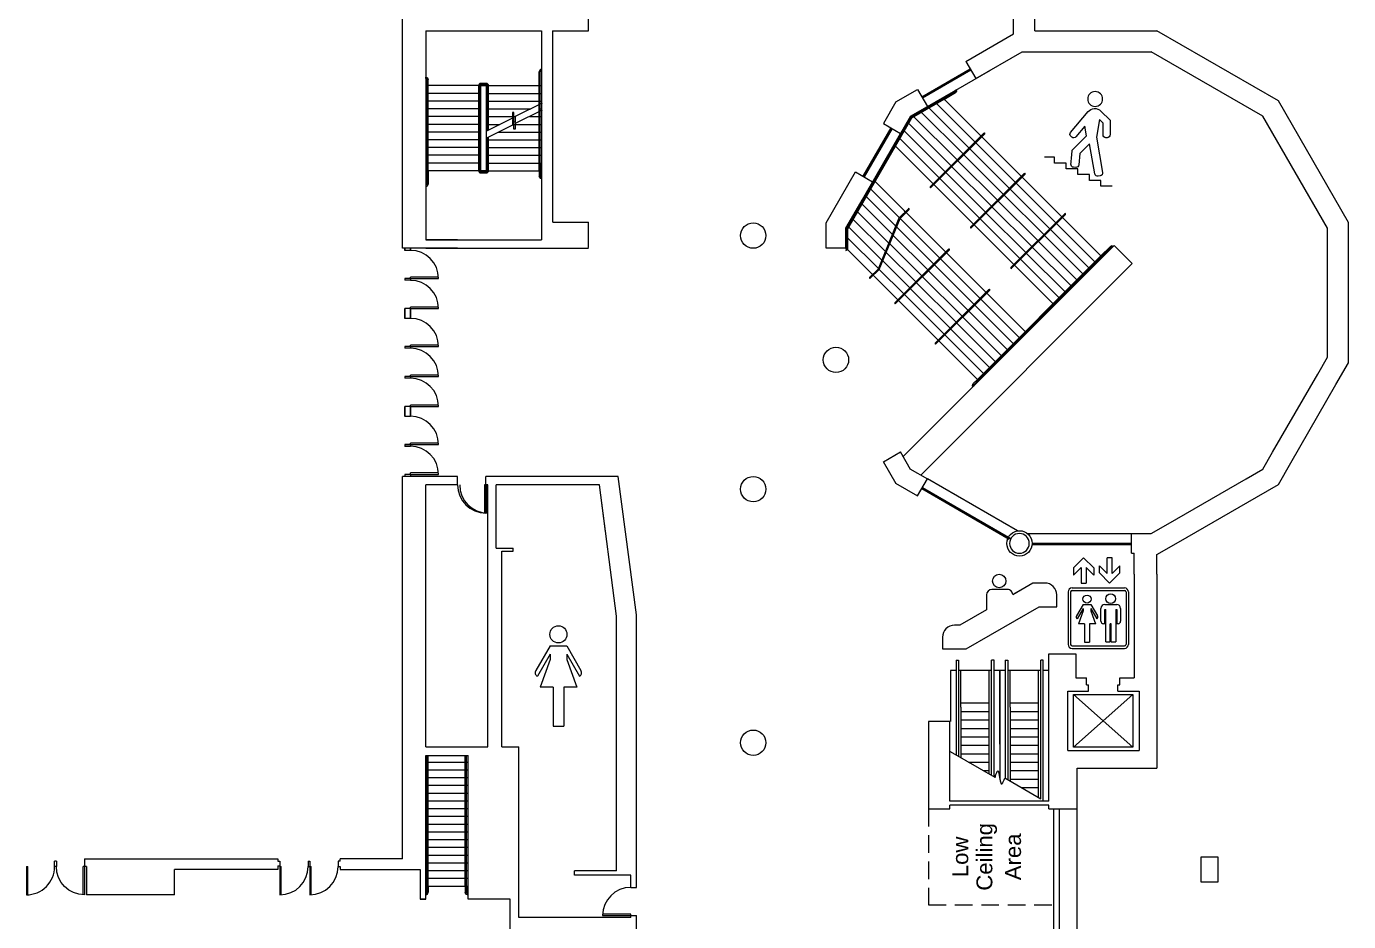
# Model space of a CAD drawing. Header units: inches. Extents: x -10671 to 1761, y -674 to 7170.
# Drawn here: x -571 to 1307, y 2644 to 3915 of the extents above; entities that cross this region are included whole.
import ezdxf

# ---------------------------------------------------------------- set-up
doc = ezdxf.new("R2010")
doc.units = ezdxf.units.IN
doc.header["$LTSCALE"] = 19.2
doc.header["$MEASUREMENT"] = 0
doc.linetypes.add('DASHED', pattern=[1.953125, 1.302083, -0.651042])
doc.layers.add('DWG-0', color=7, linetype='Continuous', lineweight=18)
doc.layers.add('Venue-Walls and Doors', color=7, linetype='Continuous', lineweight=5)
for name, color, linetype, lineweight, true_color in [('DWG-bldg-overhang', 7, 'DASHED', 18, 0xc0c0c0), ('Venue-Columns', 7, 'Continuous', 18, 0xc0c0c0), ('Venue-Text-Facility', 4, 'Continuous', 5, 0x00ffff)]:
    doc.layers.add(name, color=color, linetype=linetype, lineweight=lineweight, true_color=true_color)
doc.styles.add('Arial', font='Arial')

# ---------------------------------------------------------------- blocks, each defined once
blk = doc.blocks.new('A-xp01$0$AD05A')
at = {"layer": 'DWG-0'}
for p, q in [((0, 0), (0.049, 0)), ((0, 0), (0, -1)), ((0.049, -0.999), (0.049, 0))]:
    blk.add_line(p, q, dxfattribs=at)
blk.add_arc((0, 0), 1, 270, 0, dxfattribs=at)
blk = doc.blocks.new('A-xp01$0$AA22B')
at = {"layer": 'DWG-0'}
for p, q in [((0, 0), (0, -4.666)), ((1, 0), (1, -4.666)), ((-1, -5.666), (-1, -6.666))]:
    blk.add_line(p, q, dxfattribs=at)
for radius in [2, 1]:
    blk.add_arc((-1, -4.666), radius, 270, 0, dxfattribs=at)
blk = doc.blocks.new('A-xp01$0$AD03A')
at = {"layer": 'DWG-0'}
for p, q in [((0, 1), (0, 0)), ((0.049, 0), (0.049, 0.999)), ((0, 0), (0.049, 0))]:
    blk.add_line(p, q, dxfattribs=at)
blk.add_arc((0, 0), 1, 0, 90, dxfattribs=at)
blk = doc.blocks.new('A-xp01$0$BREAK')
at = {"layer": 'DWG-0'}
blk.add_open_spline([(0, 0), (2.1, 8.6), (3.8, 10.1), (5.1, 6.6), (6.4, 0.7), (7.8, -5.3), (9.4, -9), (11.3, -7.9), (13.8, 0.1)], degree=2, dxfattribs=at)
blk = doc.blocks.new('A-xp01$0$COL-36R')
at = {"layer": 'DWG-0'}
blk.add_circle((0, 0), 18, dxfattribs=at)
blk = doc.blocks.new('A-xp01$0$AA22C')
at = {"layer": 'DWG-0'}
for p, q in [((0, 0), (0, -12.666)), ((1, 0), (1, -12.666)), ((-1, -13.666), (-1, -14.666))]:
    blk.add_line(p, q, dxfattribs=at)
for radius in [2, 1]:
    blk.add_arc((-1, -12.666), radius, 270, 0, dxfattribs=at)
blk = doc.blocks.new('WOMEN')
at = {"layer": 'Venue-Text-Facility'}
for p, q in [((-8, 76), (-21.5, 52.7)), ((-8, 76), (7.8, 76)), ((7.8, 76), (21.2, 52.7)), ((-8, 68), (-20, 47.2)), ((-8, 63.1), (-17.5, 37)), ((-8, 68), (-8, 63.1)), ((7.8, 68), (7.8, 63.1)), ((7.8, 68), (19.8, 47.2)), ((7.8, 63.1), (17.3, 37)), ((-5, 37), (-17.5, 37)), ((-5, 37), (-5, 0)), ((5, 37), (5, 0)), ((17.5, 37), (5, 37)), ((-5, 0), (5, 0))]:
    blk.add_line(p, q, dxfattribs=at)
blk.add_circle((-0.1, 86.9), 8.11, dxfattribs=at)
for centre, start, end in [((-18.4, 50.6), 145.7954, 244.2046), ((18.1, 50.6), 295.7954, 34.2046)]:
    blk.add_arc(centre, 3.74, start, end, dxfattribs=at)
blk = doc.blocks.new('WOMENSROOM')
at = {"layer": 'Venue-Text-Facility'}
blk.add_blockref('WOMEN', (-8.5, -7), dxfattribs=at)
blk = doc.blocks.new('MEN')
at = {"layer": 'Venue-Text-Facility'}
for p, q in [((-10, 42), (-10, 68)), ((-2, 76), (22, 76)), ((-2, 37), (-2, 66)), ((-2, 66), (0, 66)), ((0, 0), (0, 66)), ((20, 66), (20, 0)), ((20, 66), (22, 66)), ((22, 66), (22, 37)), ((30, 68), (30, 42)), ((-2, 37), (-5, 37)), ((11, 37), (9, 37)), ((9, 0), (9, 37)), ((11, 0), (11, 37)), ((25, 37), (22, 37)), ((0, 0), (9, 0)), ((11, 0), (20, 0))]:
    blk.add_line(p, q, dxfattribs=at)
blk.add_circle((10, 87.4), 9.93, dxfattribs=at)
for centre, radius, start, end in [((-2, 68), 8, 90, 180), ((22, 68), 8, 0, 90), ((-5, 42), 5, 180, 270), ((25, 42), 5, 270, 0)]:
    blk.add_arc(centre, radius, start, end, dxfattribs=at)
blk = doc.blocks.new('ELEV')
at = {"layer": 'Venue-Text-Facility'}
for p, q in [((17.9, 102), (6.9, 91)), ((17.9, 102), (28.9, 91)), ((43.6, 85), (43.6, 102)), ((49.1, 102), (43.6, 102)), ((49.1, 85), (49.1, 102)), ((15.1, 91.5), (6.9, 83.2)), ((6.9, 91), (6.9, 83.2)), ((15.1, 91.5), (15.1, 74.5)), ((20.6, 91.5), (20.6, 74.5)), ((20.6, 91.5), (28.9, 83.2)), ((28.9, 91), (28.9, 83.2)), ((43.6, 85), (35.3, 93.3)), ((35.3, 85.5), (35.3, 93.3)), ((49.1, 85), (57.3, 93.3)), ((57.3, 85.5), (57.3, 93.3)), ((15.1, 74.5), (20.6, 74.5)), ((46.3, 74.5), (35.3, 85.5)), ((46.3, 74.5), (57.3, 85.5)), ((0.9, 64.7), (0.9, 7.5)), ((3.7, 64.7), (3.7, 7.5)), ((5.3, 69.1), (62.5, 69.1)), ((5.3, 66.4), (62.5, 66.4)), ((64.2, 64.7), (64.2, 7.5)), ((66.9, 64.7), (66.9, 7.5)), ((5.3, 5.9), (62.5, 5.9)), ((5.3, 3.1), (62.5, 3.1))]:
    blk.add_line(p, q, dxfattribs=at)
for centre, radius, start, end in [((5.3, 64.7), 4.4, 90, 180), ((5.3, 64.7), 1.65, 90, 180), ((62.5, 64.7), 4.4, 0, 90), ((62.5, 64.7), 1.65, 0, 90), ((5.3, 7.5), 4.4, 180, 270), ((5.3, 7.5), 1.65, 180, 270), ((62.5, 7.5), 4.4, 270, 0), ((62.5, 7.5), 1.65, 270, 0)]:
    blk.add_arc(centre, radius, start, end, dxfattribs=at)
at = {"layer": 'Venue-Text-Facility', "xscale": 0.5399999999999636, "yscale": 0.5399999999999636, "zscale": 0.5399999999999636}
for name, p in [('WOMENSROOM', (26.2, 13.8)), ('MEN', (42.1, 10.1))]:
    blk.add_blockref(name, p, dxfattribs=at)
blk = doc.blocks.new('ESCALATOR')
at = {"layer": 'Venue-Text-Facility', "flags": 128}
blk.add_lwpolyline([(96.5, 37.8), (96.5, 47.8, 0.414214), (86.5, 57.8), (76.5, 57.8), (59.5, 48.1, 0.414214), (55.2, 52.4), (41.9, 52.4, 0.414166), (37.5, 48), (37.5, 35.3), (15.2, 22.4), (10.5, 22.4, 0.414214), (0.5, 12.4), (0.5, 2.4), (20.5, 2.4), (81.9, 37.8), (96.5, 37.8)], format="xyb", close=True, dxfattribs=at)
blk.add_lwpolyline([(96.5, 37.8), (96.5, 47.8, 0.414214), (86.5, 57.8), (76.5, 57.8), (59.5, 48)], format="xyb", dxfattribs=at)
at = {"layer": 'Venue-Text-Facility'}
blk.add_circle((48.2, 59.5), 5.66, dxfattribs=at)
blk = doc.blocks.new('STAIRS')
at = {"layer": 'Venue-Text-Facility'}
for p, q in [((86.3, 34.2), (86.3, 42.4)), ((86.3, 42.4), (100.6, 42.4)), ((53.3, 25.9), (69.8, 25.9)), ((53.3, 17.7), (53.3, 25.9)), ((69.8, 34.2), (86.3, 34.2)), ((69.8, 25.9), (69.8, 34.2)), ((4.6, 1.3), (20.3, 1.3)), ((20.3, 9.4), (36.8, 9.4)), ((20.3, 1.3), (20.3, 9.4)), ((36.8, 17.7), (53.3, 17.7)), ((36.8, 9.4), (36.8, 17.7))]:
    blk.add_line(p, q, dxfattribs=at)
at = {"layer": 'Venue-Text-Facility', "flags": 128}
blk.add_lwpolyline([(63.4, 77.7), (38.7, 107.2, 0.210277), (29.8, 111.6, 0.210277), (20.5, 108), (7.4, 94.9), (7.4, 74.2, 0.414214), (11.6, 70), (13.2, 70, 0.414214), (17.3, 74.2), (17.3, 90.8), (22.5, 95.9), (26.9, 70.9), (18, 20.7, 0.414214), (21.4, 15.9), (24.2, 15.4, 0.414214), (29, 18.8), (36.5, 61.4), (50.5, 47.5), (51.9, 31.6, 0.388879), (56, 27.8), (59.2, 28.1, 0.417048), (63, 32.5, -0.002417), (61.2, 52.5), (40.8, 72.8), (43.2, 86.4), (55.9, 71.4, 0.414214), (61.7, 70.9), (62.9, 71.9, 0.414214), (63.4, 77.7)], format="xyb", dxfattribs=at)
at = {"layer": 'Venue-Text-Facility'}
blk.add_circle((28.6, 125.1), 10.6, dxfattribs=at)

msp = doc.modelspace()

# ---------------------------------------------------------------- linework, layer by layer
at = {"layer": 'DWG-bldg-overhang'}
for p, q in [((710.7, 2804.5), (710.7, 2668.3)), ((710.7, 2668.3), (888.7, 2668.3))]:
    msp.add_line(p, q, dxfattribs=at)
at = {"layer": 'Venue-Walls and Doors'}
for p, q in [((227.7, 3909.3), (227.7, 4003)), ((-36.3, 3600.3), (-36.3, 3996.3)), ((831.5, 3904.7), (831.5, 3957.3)), ((861.5, 3909.3), (861.5, 3957.3)), ((-3.3, 3909.3), (-3.3, 3636.3)), ((-3.3, 3909.3), (41.8, 3909.3)), ((-3.2, 3909.3), (-3.2, 3612.3)), ((-3.2, 3909.3), (160.8, 3909.3)), ((160.8, 3909.3), (160.8, 3612.3)), ((176.8, 3909.3), (227.7, 3909.3)), ((176.8, 3909.3), (176.8, 3637.3)), ((861.5, 3909.3), (1034.9, 3909.3)), ((1207.5, 3809.6), (1034.9, 3909.3)), ((763.8, 3865.6), (831.5, 3904.7)), ((777.8, 3841.3), (843.5, 3879.3)), ((843.5, 3879.3), (1026.8, 3879.3)), ((1185.5, 3787.7), (1026.8, 3879.3)), ((701, 3815.5), (769.8, 3855.2)), ((702, 3813.8), (770.8, 3853.5)), ((709, 3801.6), (798.5, 3853.3)), ((763.8, 3865.6), (777.8, 3841.3)), ((-1.7, 3831.3), (-3.2, 3831.3)), ((-1.7, 3831.3), (-3.2, 3831.3)), ((-1.7, 3710.3), (-1.7, 3831.3)), ((-1.7, 3710.3), (-1.7, 3831.3)), ((-0.2, 3710.3), (-0.2, 3831.3)), ((-0.2, 3710.3), (-0.2, 3831.3)), ((41.8, 3831.3), (-0.2, 3831.3)), ((71.8, 3831.3), (-0.2, 3831.3)), ((71.8, 3710.3), (71.8, 3831.3)), ((73.2, 3831.3), (84.3, 3831.3)), ((73.2, 3710.3), (73.2, 3831.3)), ((84.3, 3831.3), (73.2, 3831.3)), ((74.7, 3834.3), (82.8, 3834.3)), ((74.7, 3832.8), (82.8, 3832.8)), ((82.8, 3834.3), (74.7, 3834.3)), ((82.8, 3832.8), (74.7, 3832.8)), ((74.7, 3710.3), (74.7, 3831.3)), ((82.8, 3710.3), (82.8, 3831.3)), ((84.3, 3767.5), (84.3, 3831.3)), ((85.8, 3768.3), (85.8, 3831.3)), ((85.8, 3831.3), (157.8, 3831.3)), ((157.8, 3710.3), (157.8, 3842.3)), ((159.3, 3710.3), (159.3, 3842.3)), ((159.3, 3831.3), (160.8, 3831.3)), ((-1.7, 3820.3), (-3.2, 3820.3)), ((-1.7, 3820.3), (-3.2, 3820.3)), ((41.8, 3820.3), (-0.2, 3820.3)), ((71.8, 3820.3), (-0.2, 3820.3)), ((74.7, 3820.3), (73.2, 3820.3)), ((82.8, 3820.3), (84.3, 3820.3)), ((85.8, 3820.3), (157.8, 3820.3)), ((159.3, 3820.3), (160.8, 3820.3)), ((664.4, 3808.2), (695, 3825.9)), ((685.9, 3786.6), (731.8, 3813.1)), ((687, 3785.5), (732.9, 3812)), ((695, 3825.9), (709, 3801.6)), ((731.8, 3813.1), (730.6, 3814.2)), ((785.7, 3759.2), (732.9, 3812)), ((-1.7, 3809.3), (-3.2, 3809.3)), ((-1.7, 3809.3), (-3.2, 3809.3)), ((-1.7, 3798.3), (-3.2, 3798.3)), ((-1.7, 3798.3), (-3.2, 3798.3)), ((41.8, 3809.3), (-0.2, 3809.3)), ((71.8, 3809.3), (-0.2, 3809.3)), ((41.8, 3798.3), (-0.2, 3798.3)), ((71.8, 3798.3), (-0.2, 3798.3)), ((74.7, 3809.3), (73.2, 3809.3)), ((74.7, 3798.3), (73.2, 3798.3)), ((82.8, 3809.3), (84.3, 3809.3)), ((82.8, 3798.3), (84.3, 3798.3)), ((85.8, 3809.3), (157.8, 3809.3)), ((85.8, 3798.3), (145.8, 3798.3)), ((159.3, 3809.3), (160.8, 3809.3)), ((159.3, 3798.3), (160.8, 3798.3)), ((664.4, 3808.2), (646.6, 3777.5)), ((684.9, 3787.7), (709, 3801.6)), ((699.5, 3794.4), (698.4, 3795.6)), ((759.8, 3734.2), (700.6, 3793.3)), ((710.3, 3800.6), (709.1, 3801.8)), ((768.2, 3742.7), (711.4, 3799.5)), ((721.1, 3806.8), (719.9, 3808)), ((776.7, 3751.2), (722.2, 3805.8)), ((1307.2, 3637), (1207.5, 3809.6)), ((-1.7, 3787.3), (-3.2, 3787.3)), ((-1.7, 3787.3), (-3.2, 3787.3)), ((-1.7, 3776.3), (-3.2, 3776.3)), ((-1.7, 3776.3), (-3.2, 3776.3)), ((41.8, 3787.3), (-0.2, 3787.3)), ((71.8, 3787.3), (-0.2, 3787.3)), ((41.8, 3776.3), (-0.2, 3776.3)), ((71.8, 3776.3), (-0.2, 3776.3)), ((74.7, 3787.3), (73.2, 3787.3)), ((74.7, 3776.3), (73.2, 3776.3)), ((82.8, 3787.3), (84.3, 3787.3)), ((82.8, 3776.3), (84.3, 3776.3)), ((85.8, 3787.3), (119.8, 3787.3)), ((85.8, 3776.3), (101.8, 3776.3)), ((119.8, 3776.3), (121.8, 3776.3)), ((121.8, 3787.3), (123.8, 3787.3)), ((121.8, 3776.3), (123.8, 3776.3)), ((123.8, 3776.3), (157.8, 3776.3)), ((143.8, 3787.3), (157.8, 3787.3)), ((159.3, 3787.3), (160.8, 3787.3)), ((159.3, 3776.3), (160.8, 3776.3)), ((594.7, 3628.5), (685.9, 3786.6)), ((596.2, 3628.1), (687, 3785.5)), ((646.6, 3777.5), (670.9, 3763.5)), ((684.9, 3787.7), (670.9, 3763.5)), ((681.4, 3778.7), (680.3, 3779.8)), ((742.8, 3717.3), (682.5, 3777.6)), ((688.8, 3788.2), (687.7, 3789.3)), ((751.3, 3725.7), (689.9, 3787.1)), ((1277.2, 3628.9), (1185.5, 3787.7)), ((-1.7, 3765.3), (-3.2, 3765.3)), ((-1.7, 3765.3), (-3.2, 3765.3)), ((41.8, 3765.3), (-0.2, 3765.3)), ((71.8, 3765.3), (-0.2, 3765.3)), ((74.7, 3765.3), (73.2, 3765.3)), ((84.3, 3710.3), (84.3, 3757.5)), ((85.8, 3710.3), (85.8, 3758.3)), ((99.8, 3765.3), (157.8, 3765.3)), ((159.3, 3765.3), (160.8, 3765.3)), ((616.2, 3668.7), (670.8, 3763.4)), ((657, 3771.5), (617.3, 3702.7)), ((658.8, 3770.5), (619.1, 3701.7)), ((668.9, 3757.1), (667.8, 3758.2)), ((725.8, 3700.3), (670, 3756)), ((734.3, 3708.8), (674.1, 3769)), ((713.1, 3687.6), (789.4, 3763.9)), ((714.1, 3686.5), (790.5, 3762.9)), ((785.2, 3759.7), (784.1, 3760.7)), ((842.5, 3702.4), (786.3, 3758.6)), ((-1.7, 3754.3), (-3.2, 3754.3)), ((-1.7, 3754.3), (-3.2, 3754.3)), ((-1.7, 3743.3), (-3.2, 3743.3)), ((-1.7, 3743.3), (-3.2, 3743.3)), ((41.8, 3754.3), (-0.2, 3754.3)), ((71.8, 3754.3), (-0.2, 3754.3)), ((41.8, 3743.3), (-0.2, 3743.3)), ((71.8, 3743.3), (-0.2, 3743.3)), ((74.7, 3754.3), (73.2, 3754.3)), ((74.7, 3743.3), (73.2, 3743.3)), ((82.8, 3754.3), (84.3, 3754.3)), ((82.8, 3743.3), (84.3, 3743.3)), ((85.8, 3754.3), (157.8, 3754.3)), ((85.8, 3743.3), (157.8, 3743.3)), ((159.3, 3754.3), (160.8, 3754.3)), ((159.3, 3743.3), (160.8, 3743.3)), ((717.3, 3691.8), (661.6, 3747.5)), ((825.5, 3685.4), (769.3, 3741.6)), ((834, 3693.9), (777.8, 3750.1)), ((-1.7, 3732.3), (-3.2, 3732.3)), ((-1.7, 3732.3), (-3.2, 3732.3)), ((-1.7, 3721.3), (-3.2, 3721.3)), ((-1.7, 3721.3), (-3.2, 3721.3)), ((41.8, 3732.3), (-0.2, 3732.3)), ((71.8, 3732.3), (-0.2, 3732.3)), ((41.8, 3721.3), (-0.2, 3721.3)), ((71.8, 3721.3), (-0.2, 3721.3)), ((74.7, 3732.3), (73.2, 3732.3)), ((74.7, 3721.3), (73.2, 3721.3)), ((82.8, 3732.3), (84.3, 3732.3)), ((82.8, 3721.3), (84.3, 3721.3)), ((85.8, 3732.3), (157.8, 3732.3)), ((85.8, 3721.3), (157.8, 3721.3)), ((159.3, 3732.3), (160.8, 3732.3)), ((159.3, 3721.3), (160.8, 3721.3)), ((808.5, 3668.5), (752.3, 3724.7)), ((817, 3676.9), (760.8, 3733.2)), ((-1.7, 3710.3), (-3.2, 3710.3)), ((-1.7, 3710.3), (-3.2, 3710.3)), ((41.8, 3710.3), (-0.2, 3710.3)), ((71.8, 3710.3), (-0.2, 3710.3)), ((73.2, 3710.3), (84.3, 3710.3)), ((84.3, 3710.3), (73.2, 3710.3)), ((74.7, 3710.3), (73.2, 3710.3)), ((74.7, 3708.8), (82.8, 3708.8)), ((74.7, 3707.3), (82.8, 3707.3)), ((82.8, 3708.8), (74.7, 3708.8)), ((82.8, 3707.3), (74.7, 3707.3)), ((82.8, 3710.3), (84.3, 3710.3)), ((85.8, 3710.3), (157.8, 3710.3)), ((159.3, 3710.3), (160.8, 3710.3)), ((565.2, 3636.4), (606.9, 3708.7)), ((606.9, 3708.7), (631.2, 3694.7)), ((783.1, 3643), (726.9, 3699.2)), ((791.6, 3651.5), (735.4, 3707.7)), ((800.1, 3660), (743.8, 3716.2)), ((770.4, 3630.3), (846.7, 3706.6)), ((771.4, 3629.2), (847.8, 3705.6)), ((899.8, 3645.1), (843, 3701.9)), ((631.2, 3694.7), (593.2, 3629)), ((627.5, 3685.4), (626.4, 3686.5)), ((669.2, 3643.7), (628.6, 3684.3)), ((633.7, 3696.2), (632.6, 3697.3)), ((678.3, 3651.7), (634.8, 3695.1)), ((774.6, 3634.5), (718.4, 3690.7)), ((882.8, 3628.1), (826.6, 3684.4)), ((891.3, 3636.6), (835.1, 3692.9)), ((593.2, 3628.9), (616.2, 3668.7)), ((615.1, 3663.9), (614, 3665)), ((659.3, 3619.7), (616.2, 3662.8)), ((621.3, 3674.7), (620.2, 3675.8)), ((664.2, 3631.8), (622.4, 3673.6)), ((865.8, 3611.2), (809.6, 3667.4)), ((874.3, 3619.7), (818.1, 3675.9)), ((602.7, 3642.4), (601.6, 3643.5)), ((608.9, 3653.1), (607.8, 3654.2)), ((654.3, 3607.7), (610, 3652)), ((639.4, 3571.3), (669, 3643.5)), ((669, 3643.5), (682, 3656.4)), ((670.3, 3642.7), (683, 3655.4)), ((677.7, 3652.2), (676.7, 3653.3)), ((735, 3594.9), (678.8, 3651.1)), ((848.9, 3594.2), (792.6, 3650.4)), ((857.3, 3602.7), (801.1, 3658.9)), ((827.6, 3573), (904, 3649.4)), ((828.7, 3571.9), (905.1, 3648.3)), ((899.8, 3645.1), (898.7, 3646.2)), ((955.5, 3589.4), (900.8, 3644.1)), ((177.1, 3637.3), (227.7, 3637.3)), ((227.7, 3601.3), (227.7, 3637.3)), ((565.2, 3600.3), (565.2, 3636.4)), ((593.2, 3600.4), (593.2, 3628.9)), ((594.7, 3600.4), (594.7, 3628.5)), ((596.5, 3631.6), (595.4, 3632.7)), ((596.2, 3600.4), (596.2, 3628.1)), ((644.5, 3583.6), (597.6, 3630.5)), ((649.4, 3595.7), (603.8, 3641.3)), ((640.7, 3570.4), (670.3, 3642.7)), ((718, 3577.9), (665.1, 3630.9)), ((726.5, 3586.4), (670.3, 3642.7)), ((831.9, 3577.2), (775.7, 3633.5)), ((840.4, 3585.7), (784.2, 3641.9)), ((938.5, 3572.5), (883.9, 3627.1)), ((947, 3580.9), (892.3, 3635.6)), ((1277.2, 3445.7), (1277.2, 3628.9)), ((1307.2, 3601.3), (1307.2, 3637)), ((41.8, 3612.3), (-3.3, 3612.3)), ((-3.2, 3612.3), (160.8, 3612.3)), ((594.7, 3616.4), (593.2, 3617.9)), ((639.6, 3571.5), (596.2, 3614.9)), ((701.1, 3561), (655.5, 3606.5)), ((709.6, 3569.5), (660.4, 3618.6)), ((921.5, 3555.5), (866.9, 3610.1)), ((930, 3564), (875.4, 3618.6)), ((41.8, 3600.3), (-36.3, 3600.3)), ((-33.2, 3597.3), (-33.2, 3600.3)), ((-33.2, 3600.3), (-33.2, 3597.5)), ((-25.2, 3597.3), (-33.2, 3597.3)), ((-25.2, 3597.3), (-25.2, 3600.3)), ((-25.2, 3600.3), (-25.2, 3597.5)), ((-3.2, 3600.3), (227.7, 3600.3)), ((565.2, 3601), (593.2, 3601)), ((594.5, 3599.7), (593.2, 3601)), ((631.1, 3563), (595.6, 3598.6)), ((692.6, 3552.5), (650.6, 3594.5)), ((662.9, 3522.8), (739.2, 3599.2)), ((663.9, 3521.7), (740.3, 3598.1)), ((674.7, 3304.5), (974.5, 3604.3)), ((792.3, 3537.6), (735.5, 3594.4)), ((955.5, 3589.4), (780.1, 3414.1)), ((781.2, 3413), (956.5, 3588.4)), ((904.5, 3538.5), (849.9, 3593.1)), ((913, 3547), (858.4, 3601.6)), ((957.6, 3587.3), (956.5, 3588.4)), ((957.6, 3587.3), (956.5, 3588.4)), ((974.5, 3604.3), (1000, 3578.8)), ((1307.2, 3473.3), (1307.2, 3601.3)), ((626.9, 3558.8), (639.4, 3571.3)), ((628, 3557.7), (640.7, 3570.4)), ((675.6, 3535.5), (640.7, 3570.4)), ((684.1, 3544), (645.6, 3582.5)), ((699.6, 3278.4), (1000, 3578.8)), ((766.8, 3512.2), (710.6, 3568.4)), ((775.3, 3520.7), (719.1, 3576.9)), ((783.8, 3529.2), (727.6, 3585.4)), ((887.6, 3521.6), (832.9, 3576.2)), ((896.1, 3530), (841.4, 3584.7)), ((940.6, 3570.3), (939.5, 3571.4)), ((949.1, 3578.8), (948, 3579.9)), ((-33.2, 3557.5), (-33.2, 3555)), ((-25.2, 3557.5), (-33.2, 3557.5)), ((-25.2, 3555), (-33.2, 3555)), ((-25.2, 3557.5), (-25.2, 3555)), ((-25.2, 3557.3), (-25.2, 3554.8)), ((667.1, 3527), (632.2, 3562)), ((749.9, 3495.2), (693.6, 3551.4)), ((758.3, 3503.7), (702.1, 3559.9)), ((923.6, 3553.4), (922.6, 3554.4)), ((932.1, 3561.9), (931.1, 3562.9)), ((732.9, 3478.2), (676.7, 3534.5)), ((741.4, 3486.7), (685.2, 3542.9)), ((720.2, 3465.5), (796.5, 3541.9)), ((721.2, 3464.5), (797.6, 3540.8)), ((792.3, 3537.6), (791.2, 3538.7)), ((848, 3482), (793.3, 3536.6)), ((906.7, 3536.4), (905.6, 3537.5)), ((915.1, 3544.9), (914.1, 3545.9)), ((-33.2, 3515), (-33.2, 3500.8)), ((-25.2, 3515), (-33.2, 3515)), ((-33.2, 3500.8), (-33.2, 3514.8)), ((-25.2, 3515), (-25.2, 3500.8)), ((-25.2, 3500.8), (-25.2, 3514.8)), ((724.4, 3469.8), (668.2, 3526)), ((831, 3465), (776.4, 3519.6)), ((839.5, 3473.5), (784.9, 3528.1)), ((889.7, 3519.4), (888.6, 3520.5)), ((898.2, 3527.9), (897.1, 3529)), ((-25.2, 3500.8), (-33.2, 3500.8)), ((-25.2, 3500.8), (-33.2, 3500.8)), ((805.5, 3439.5), (750.9, 3494.1)), ((814, 3448), (759.4, 3502.6)), ((822.5, 3456.5), (767.9, 3511.1)), ((788.6, 3422.6), (734, 3477.2)), ((797.1, 3431), (742.4, 3485.7)), ((850.1, 3479.8), (849, 3480.9)), ((850.1, 3479.8), (849, 3480.9)), ((-25.2, 3460.8), (-33.2, 3460.8)), ((-33.2, 3460.8), (-33.2, 3458.3)), ((-33.2, 3460.8), (-33.2, 3458.3)), ((-25.2, 3460.8), (-33.2, 3460.8)), ((-25.2, 3458.3), (-33.2, 3458.3)), ((-25.2, 3458.3), (-33.2, 3458.3)), ((-25.2, 3460.8), (-25.2, 3458.3)), ((-25.2, 3460.8), (-25.2, 3458.3)), ((780.1, 3414.1), (725.5, 3468.7)), ((824.6, 3454.4), (823.6, 3455.4)), ((833.1, 3462.9), (832.1, 3463.9)), ((841.6, 3471.3), (840.5, 3472.4)), ((1307.2, 3437.6), (1307.2, 3473.3)), ((807.7, 3437.4), (806.6, 3438.5)), ((816.2, 3445.9), (815.1, 3447)), ((1263.4, 3421.7), (1277.2, 3445.7)), ((1289.3, 3406.7), (1307.2, 3437.6)), ((-25.2, 3418.3), (-33.2, 3418.3)), ((-33.2, 3418.3), (-33.2, 3415.8)), ((-33.2, 3418.3), (-33.2, 3415.8)), ((-25.2, 3418.3), (-33.2, 3418.3)), ((-25.2, 3418.3), (-25.2, 3415.8)), ((-25.2, 3418.3), (-25.2, 3415.8)), ((790.7, 3420.4), (789.6, 3421.5)), ((799.2, 3428.9), (798.1, 3430)), ((1199.4, 3310.9), (1263.4, 3421.7)), ((-25.2, 3415.8), (-33.2, 3415.8)), ((-25.2, 3415.8), (-33.2, 3415.8)), ((782.2, 3411.9), (781.2, 3413)), ((1225.3, 3295.9), (1289.3, 3406.7)), ((-33.2, 3361.8), (-33.2, 3375.8)), ((-33.2, 3375.8), (-33.2, 3361.5)), ((-25.2, 3375.8), (-33.2, 3375.8)), ((-25.2, 3375.8), (-33.2, 3375.8)), ((-25.2, 3361.5), (-33.2, 3361.5)), ((-25.2, 3361.8), (-25.2, 3375.8)), ((-25.2, 3375.8), (-25.2, 3361.5)), ((-25.2, 3321.8), (-33.2, 3321.8)), ((-33.2, 3321.8), (-33.2, 3319.3)), ((-33.2, 3321.5), (-33.2, 3319)), ((-25.2, 3321.5), (-33.2, 3321.5)), ((-25.2, 3319.3), (-33.2, 3319.3)), ((-25.2, 3319), (-33.2, 3319)), ((-25.2, 3321.8), (-25.2, 3319.3)), ((-25.2, 3321.5), (-25.2, 3319)), ((646.6, 3297.1), (670.8, 3311.1)), ((646.6, 3297.1), (670.8, 3311.1)), ((670.6, 3311.6), (684.8, 3286.9)), ((670.6, 3311.6), (684.8, 3286.9)), ((1185.5, 3286.9), (1199.4, 3310.9)), ((1185.5, 3286.9), (1199.4, 3310.9)), ((646.3, 3297.7), (664.3, 3266.4)), ((646.3, 3297.7), (664.3, 3266.4)), ((709.5, 3272.7), (684.8, 3286.9)), ((709.5, 3272.7), (684.8, 3286.9)), ((1161.6, 3273.1), (1185.5, 3286.9)), ((1161.6, 3273.1), (1185.5, 3286.9)), ((1207.5, 3265), (1225.3, 3295.9)), ((1207.5, 3265), (1225.3, 3295.9)), ((-36.2, 2733.3), (-36.2, 3276.3)), ((41.8, 3276.3), (-36.2, 3276.3)), ((-33.2, 3279.3), (-33.2, 3276.3)), ((-25.2, 3279.3), (-33.2, 3279.3)), ((-33.2, 3279), (-33.2, 3276.3)), ((-25.2, 3279), (-33.2, 3279)), ((-25.2, 3279.3), (-25.2, 3276.3)), ((-25.2, 3279), (-25.2, 3276.3)), ((41.8, 3276.3), (-3.2, 3276.3)), ((41.8, 3276.3), (-3.2, 3276.3)), ((41.8, 3264.3), (41.8, 3276.3)), ((41.8, 3264.3), (41.8, 3276.3)), ((270.1, 3276.3), (81.8, 3276.3)), ((81.8, 3264.3), (81.8, 3276.3)), ((81.8, 3264.3), (81.8, 3276.3)), ((295.7, 3079.7), (270.1, 3276.3)), ((695, 3248.7), (709, 3273)), ((695, 3248.7), (709, 3273)), ((837, 3199.1), (709, 3273)), ((1050.8, 3209.1), (1161.6, 3273.1)), ((-3.2, 2892.3), (-3.2, 3264.3)), ((41.8, 3264.3), (-3.2, 3264.3)), ((41.8, 3264.3), (-3.2, 3264.3)), ((41.8, 3264.3), (-3.2, 3264.3)), ((84.8, 3264.3), (81.8, 3264.3)), ((84.8, 3264.3), (81.8, 3264.3)), ((84.8, 2892.3), (84.8, 3264.3)), ((84.8, 3198.3), (84.8, 3264.3)), ((84.8, 3198.3), (84.8, 3264.3)), ((243.4, 3264.3), (96.8, 3264.3)), ((96.8, 3174.3), (96.8, 3264.3)), ((96.8, 3198.3), (96.8, 3264.3)), ((96.8, 3198.3), (96.8, 3264.3)), ((96.8, 3198.3), (96.8, 3263.3)), ((252, 3198.3), (243.4, 3264.3)), ((695.6, 3248.4), (664.3, 3266.4)), ((695.6, 3248.4), (664.3, 3266.4)), ((701, 3259.1), (823.3, 3188.5)), ((701, 3259.1), (825.4, 3187.3)), ((702, 3260.8), (824.2, 3190.3)), ((702, 3260.8), (826.6, 3188.9)), ((1176.6, 3247.1), (1207.5, 3265)), ((1176.6, 3247.1), (1207.5, 3265)), ((1065.8, 3183.1), (1176.6, 3247.1)), ((851.1, 3195.3), (998.9, 3195.3)), ((998.9, 3167.3), (998.9, 3195.3)), ((998.9, 3167.3), (998.9, 3195.3)), ((998.9, 3195.3), (1026.8, 3195.3)), ((998.9, 3195.3), (1026.8, 3195.3)), ((1026.8, 3195.3), (1050.8, 3209.1)), ((1026.8, 3195.3), (1050.8, 3209.1)), ((96.8, 3174.3), (120.8, 3174.3)), ((120.8, 3170.3), (120.8, 3174.3)), ((998.9, 3181.3), (858.2, 3181.3)), ((998.9, 3181.3), (858.2, 3181.3)), ((998.9, 3179.3), (858.5, 3179.3)), ((998.9, 3179.3), (858.5, 3179.3)), ((1034.9, 3165.3), (1065.8, 3183.1)), ((1034.9, 3165.3), (1065.8, 3183.1)), ((104.8, 2892.3), (104.8, 3170.3)), ((104.8, 3170.3), (120.8, 3170.3)), ((998.9, 3167.3), (1002.9, 3167.3)), ((998.9, 3167.3), (1002.9, 3167.3)), ((1002.9, 3137.6), (1002.9, 3167.3)), ((1002.9, 3137.6), (1002.9, 3167.3)), ((1034.9, 3137.6), (1034.9, 3165.3)), ((1034.9, 3137.6), (1034.9, 3165.3)), ((1002.9, 3137.6), (1002.9, 3109.6)), ((1034.9, 3137.6), (1034.9, 3109.6)), ((1002.9, 3109.6), (1002.9, 2990.5)), ((1002.9, 3109.6), (1002.9, 3102.2)), ((1034.9, 3109.6), (1034.9, 2862.3)), ((1034.9, 3109.6), (1034.9, 3102.2)), ((295.7, 2692.8), (295.7, 3079.7)), ((881.7, 2815.5), (881.7, 3024.3)), ((881.7, 3024.3), (919.7, 3024.3)), ((919.7, 3024.3), (919.7, 2990.5)), ((749.7, 3015.6), (749.7, 2880.8)), ((749.7, 3015.6), (753.2, 3015.6)), ((753.2, 3015.6), (753.2, 2878.7)), ((800.2, 2851.6), (800.2, 3015.6)), ((803.7, 3015.6), (800.2, 3015.6)), ((803.7, 2849.6), (803.7, 3015.6)), ((819.7, 3015.6), (819.7, 2847.7)), ((819.7, 3015.6), (823.2, 3015.6)), ((823.2, 3015.6), (823.2, 2845.7)), ((870.2, 2818.5), (870.2, 3015.6)), ((873.7, 3015.6), (870.2, 3015.6)), ((873.7, 2816.5), (873.7, 3015.6)), ((741.7, 3000.6), (741.7, 2928.3)), ((749.7, 3000.6), (741.7, 3000.6)), ((800.2, 3000.6), (753.2, 3000.6)), ((756.7, 2948.6), (756.7, 3000.6)), ((796.7, 2853.6), (796.7, 3000.6)), ((811.7, 3000.6), (803.7, 3000.6)), ((811.7, 3000.6), (811.7, 2848.2)), ((811.7, 2896.2), (811.7, 3000.6)), ((819.7, 3000.6), (811.7, 3000.6)), ((870.2, 3000.6), (823.2, 3000.6)), ((826.7, 2948.6), (826.7, 3000.6)), ((866.7, 2820.6), (866.7, 3000.6)), ((881.7, 3000.6), (873.7, 3000.6)), ((919.7, 2990.5), (935.2, 2990.5)), ((935.2, 2980.5), (935.2, 2990.5)), ((982.2, 2980.5), (982.2, 2990.5)), ((982.2, 2990.5), (1002.9, 2990.5)), ((908.7, 2887.3), (908.7, 2971.5)), ((908.7, 2971.5), (937.7, 2971.5)), ((916.7, 2966.8), (1000.7, 2891.8)), ((916.7, 2891.8), (1000.7, 2966.8)), ((935.2, 2980.5), (937.7, 2980.5)), ((937.7, 2971.5), (937.7, 2980.5)), ((979.7, 2980.5), (982.2, 2980.5)), ((979.7, 2971.5), (979.7, 2980.5)), ((979.7, 2971.5), (1009.9, 2971.5)), ((1009.9, 2971.5), (1009.9, 2887.3)), ((796.7, 2954.6), (756.7, 2954.6)), ((756.7, 2948.6), (756.7, 2876.7)), ((866.7, 2954.6), (826.7, 2954.6)), ((826.7, 2948.6), (826.7, 2843.7)), ((756.7, 2942.6), (796.7, 2942.6)), ((756.7, 2930.6), (796.7, 2930.6)), ((826.7, 2942.6), (866.7, 2942.6)), ((826.7, 2930.6), (866.7, 2930.6)), ((710.7, 2928.3), (710.7, 2804.5)), ((740.7, 2928.3), (710.7, 2928.3)), ((740.7, 2815.5), (740.7, 2928.3)), ((756.7, 2918.6), (796.7, 2918.6)), ((826.7, 2918.6), (866.7, 2918.6)), ((-3.2, 2892.3), (84.8, 2892.3)), ((-3.2, 2892.3), (41.8, 2892.3)), ((104.8, 2892.3), (128.8, 2892.3)), ((128.8, 2650.3), (128.8, 2892.3)), ((756.7, 2906.6), (796.7, 2906.6)), ((756.7, 2894.6), (796.7, 2894.6)), ((826.7, 2906.6), (866.7, 2906.6)), ((826.7, 2894.6), (866.7, 2894.6)), ((-3.2, 2676.3), (-3.2, 2880.3)), ((-3.2, 2676.3), (-3.2, 2880.3)), ((-3.2, 2880.3), (41.8, 2880.3)), ((-3.2, 2880.3), (56.7, 2880.3)), ((-1.7, 2694.3), (-1.7, 2880.3)), ((-0.2, 2694.3), (-0.2, 2880.3)), ((52.8, 2694.3), (52.8, 2880.3)), ((54.3, 2694.3), (54.3, 2880.3)), ((56.7, 2676.3), (56.7, 2880.3)), ((805.1, 2848.8), (741.7, 2885.4)), ((756.7, 2882.6), (796.7, 2882.6)), ((826.7, 2882.6), (866.7, 2882.6)), ((908.7, 2887.3), (1009.9, 2887.3)), ((-1.7, 2870.3), (-3.2, 2870.3)), ((-1.7, 2859.3), (-3.2, 2859.3)), ((1.3, 2870.3), (-0.2, 2870.3)), ((54, 2870.3), (-0.2, 2870.3)), ((1.3, 2859.3), (-0.2, 2859.3)), ((54, 2859.3), (-0.2, 2859.3)), ((41.8, 2870.3), (2.8, 2870.3)), ((41.8, 2859.3), (2.8, 2859.3)), ((55.7, 2870.3), (54.3, 2870.3)), ((55.7, 2859.3), (54.3, 2859.3)), ((767.4, 2870.6), (796.7, 2870.6)), ((788.2, 2858.6), (796.7, 2858.6)), ((826.7, 2870.6), (866.7, 2870.6)), ((826.7, 2858.6), (866.7, 2858.6)), ((921.7, 2804.5), (921.7, 2862.3)), ((921.7, 2862.3), (1034.9, 2862.3)), ((-1.7, 2848.3), (-3.2, 2848.3)), ((-1.7, 2837.3), (-3.2, 2837.3)), ((1.3, 2848.3), (-0.2, 2848.3)), ((54, 2848.3), (-0.2, 2848.3)), ((1.3, 2837.3), (-0.2, 2837.3)), ((54, 2837.3), (-0.2, 2837.3)), ((41.8, 2848.3), (2.8, 2848.3)), ((41.8, 2837.3), (2.8, 2837.3)), ((55.7, 2848.3), (54.3, 2848.3)), ((55.7, 2837.3), (54.3, 2837.3)), ((819, 2848.2), (870.2, 2818.5)), ((826.7, 2846.6), (866.7, 2846.6)), ((-1.7, 2826.3), (-3.2, 2826.3)), ((1.3, 2826.3), (-0.2, 2826.3)), ((54, 2826.3), (-0.2, 2826.3)), ((41.8, 2826.3), (2.8, 2826.3)), ((55.7, 2826.3), (54.3, 2826.3)), ((842.5, 2834.6), (866.7, 2834.6)), ((-1.7, 2815.3), (-3.2, 2815.3)), ((-1.7, 2804.3), (-3.2, 2804.3)), ((1.3, 2815.3), (-0.2, 2815.3)), ((54, 2815.3), (-0.2, 2815.3)), ((1.3, 2804.3), (-0.2, 2804.3)), ((54, 2804.3), (-0.2, 2804.3)), ((41.8, 2815.3), (2.8, 2815.3)), ((41.8, 2804.3), (2.8, 2804.3)), ((55.7, 2815.3), (54.3, 2815.3)), ((55.7, 2804.3), (54.3, 2804.3)), ((710.7, 2804.5), (740.7, 2804.5)), ((881.7, 2815.5), (740.7, 2815.5)), ((740.7, 2804.5), (740.7, 2809.5)), ((881.7, 2809.5), (740.7, 2809.5)), ((881.7, 2804.5), (881.7, 2809.5)), ((881.7, 2804.5), (901.7, 2804.5)), ((881.7, 2804.5), (921.7, 2804.5)), ((888.7, 2432), (888.7, 2804.5)), ((896.7, 2432), (896.7, 2804.5)), ((921.7, 2186.7), (921.7, 2804.5)), ((-1.7, 2793.3), (-3.2, 2793.3)), ((-1.7, 2782.3), (-3.2, 2782.3)), ((1.3, 2793.3), (-0.2, 2793.3)), ((54, 2793.3), (-0.2, 2793.3)), ((1.3, 2782.3), (-0.2, 2782.3)), ((54, 2782.3), (-0.2, 2782.3)), ((41.8, 2793.3), (2.8, 2793.3)), ((41.8, 2782.3), (2.8, 2782.3)), ((55.7, 2793.3), (54.3, 2793.3)), ((55.7, 2782.3), (54.3, 2782.3)), ((-1.7, 2771.3), (-3.2, 2771.3)), ((-1.7, 2760.3), (-3.2, 2760.3)), ((1.3, 2771.3), (-0.2, 2771.3)), ((54, 2771.3), (-0.2, 2771.3)), ((1.3, 2760.3), (-0.2, 2760.3)), ((54, 2760.3), (-0.2, 2760.3)), ((41.8, 2771.3), (2.8, 2771.3)), ((41.8, 2760.3), (2.8, 2760.3)), ((55.7, 2771.3), (54.3, 2771.3)), ((55.7, 2760.3), (54.3, 2760.3)), ((-1.7, 2749.3), (-3.2, 2749.3)), ((1.3, 2749.3), (-0.2, 2749.3)), ((54, 2749.3), (-0.2, 2749.3)), ((41.8, 2749.3), (2.8, 2749.3)), ((55.7, 2749.3), (54.3, 2749.3)), ((-528, 2730.3), (-530.5, 2730.3)), ((-530.5, 2722.3), (-530.5, 2730.3)), ((-528, 2730.3), (-528, 2722.3)), ((-488, 2733.3), (-213.5, 2733.3)), ((-488, 2733.3), (-488, 2722.3)), ((-213.5, 2733.3), (-213.5, 2730.3)), ((-213.5, 2730.3), (-210.5, 2730.3)), ((-213.5, 2723.3), (-213.5, 2718.3)), ((-213.5, 2723.3), (-210.5, 2723.3)), ((-210.5, 2730.3), (-210.5, 2723.3)), ((-170.5, 2730.3), (-170.5, 2722.3)), ((-170.5, 2730.3), (-168, 2730.3)), ((-168, 2730.3), (-168, 2722.3)), ((-125, 2730.3), (-128, 2730.3)), ((-128, 2730.3), (-128, 2722.3)), ((-125, 2730.3), (-125, 2733.3)), ((-36.2, 2733.3), (-125, 2733.3)), ((-1.7, 2738.3), (-3.2, 2738.3)), ((-1.7, 2727.3), (-3.2, 2727.3)), ((1.3, 2738.3), (-0.2, 2738.3)), ((54, 2738.3), (-0.2, 2738.3)), ((1.3, 2727.3), (-0.2, 2727.3)), ((54, 2727.3), (-0.2, 2727.3)), ((41.8, 2738.3), (2.8, 2738.3)), ((41.8, 2727.3), (2.8, 2727.3)), ((55.7, 2738.3), (54.3, 2738.3)), ((55.7, 2727.3), (54.3, 2727.3)), ((-528, 2722.3), (-530.5, 2722.3)), ((-485, 2722.3), (-488, 2722.3)), ((-485, 2722.3), (-485, 2682.3)), ((-213.5, 2718.3), (-360.3, 2718.3)), ((-360.3, 2682.3), (-360.3, 2718.3)), ((-170.5, 2722.3), (-168, 2722.3)), ((-128, 2722.3), (-125, 2722.3)), ((-125, 2722.3), (-125, 2718.3)), ((-125, 2718.3), (-11.3, 2718.3)), ((-11.3, 2718.3), (-11.3, 2676.3)), ((-11.2, 2717.3), (-11.2, 2676.3)), ((-1.7, 2716.3), (-3.2, 2716.3)), ((-1.7, 2705.3), (-3.2, 2705.3)), ((1.3, 2716.3), (-0.2, 2716.3)), ((54, 2716.3), (-0.2, 2716.3)), ((1.3, 2705.3), (-0.2, 2705.3)), ((54, 2705.3), (-0.2, 2705.3)), ((41.8, 2716.3), (2.8, 2716.3)), ((41.8, 2705.3), (2.8, 2705.3)), ((55.7, 2716.3), (54.3, 2716.3)), ((55.7, 2705.3), (54.3, 2705.3)), ((267.7, 2716.3), (207.7, 2716.3)), ((207.7, 2710.3), (207.7, 2716.3)), ((287.7, 2710.3), (207.7, 2710.3)), ((287.7, 2692.8), (287.7, 2710.3)), ((-1.7, 2694.3), (-3.2, 2694.3)), ((1.3, 2694.3), (-0.2, 2694.3)), ((54, 2694.3), (-0.2, 2694.3)), ((41.8, 2694.3), (2.8, 2694.3)), ((55.7, 2694.3), (54.3, 2694.3)), ((287.7, 2692.8), (295.7, 2692.8)), ((-360.3, 2682.3), (-485, 2682.3)), ((-11.3, 2676.3), (-3.2, 2676.3)), ((-3.2, 2676.3), (-11.2, 2676.3)), ((116.7, 2676.3), (56.7, 2676.3)), ((116.7, 2566.8), (116.7, 2676.3)), ((287.7, 2650.3), (128.8, 2650.3)), ((287.7, 2650.3), (287.7, 2652.8)), ((287.7, 2652.8), (295.7, 2652.8)), ((295.7, 2523.3), (295.7, 2652.8))]:
    msp.add_line(p, q, dxfattribs=at)
at = {"layer": 'Venue-Walls and Doors', "flags": 128}
for points in [[(161.8, 3806.3), (123.8, 3787.3), (123.8, 3779.3), (121.8, 3779.3), (121.8, 3793.3), (119.8, 3793.3), (119.8, 3785.3), (81.8, 3766.3)], [(161.8, 3796.3), (123.8, 3777.3), (123.8, 3769.3), (121.8, 3769.3), (121.8, 3783.3), (119.8, 3783.3), (119.8, 3775.3), (81.8, 3756.3)], [(267.7, 2716.3), (267.7, 3077.9), (243.4, 3264.3)]]:
    msp.add_lwpolyline(points, dxfattribs=at)
for points in [[(916.7, 2966.8), (1000.7, 2966.8), (1000.7, 2891.8), (916.7, 2891.8)], [(1097.7, 2700.3), (1097.7, 2736.3), (1121.7, 2736.3), (1121.7, 2700.3)]]:
    msp.add_lwpolyline(points, close=True, dxfattribs=at)
at = {"layer": 'Venue-Walls and Doors'}
for centre, radius, start, end in [((74.7, 3831.3), 3, 90, 180), ((74.7, 3831.3), 1.5, 90, 180), ((82.8, 3831.3), 3, 0, 90), ((82.8, 3831.3), 1.5, 0, 90), ((790, 3763.4), 0.75, 315, 135), ((74.7, 3710.3), 3, 180, 270), ((74.7, 3710.3), 1.5, 180, 270), ((82.8, 3710.3), 1.5, 270, 0), ((82.8, 3710.3), 3, 270, 0), ((847.3, 3706.1), 0.75, 315, 135), ((713.6, 3687), 0.75, 135, 315), ((682.5, 3655.9), 0.75, 315, 135), ((904.5, 3648.8), 0.75, 315, 135), ((770.9, 3629.7), 0.75, 135, 315), ((593.2, 3600.4), 1.5, 270, 0), ((593.2, 3600.4), 3, 270, 0), ((739.8, 3598.6), 0.75, 315, 135), ((828.2, 3572.5), 0.75, 135, 315), ((627.4, 3558.2), 0.75, 135, 315), ((797.1, 3541.3), 0.75, 315, 135), ((663.4, 3522.3), 0.75, 135, 315), ((720.7, 3465), 0.75, 135, 315)]:
    msp.add_arc(centre, radius, start, end, dxfattribs=at)

# ---------------------------------------------------------------- block references
at = {"layer": 'Venue-Columns', "rotation": 90}
for p in [(461.7, 3618.3), (579.2, 3441.9), (461.7, 3258.3), (839.8, 3181.3), (461.7, 2898.3)]:
    msp.add_blockref('A-xp01$0$COL-36R', p, dxfattribs=at)
at = {"layer": 'Venue-Columns', "xscale": -0.7778, "yscale": 0.7778, "rotation": 180}
msp.add_blockref('A-xp01$0$COL-36R', (839.8, 3181.3), dxfattribs=at)
at = {"layer": 'Venue-Text-Facility', "xscale": -1}
msp.add_blockref('STAIRS', (975.9, 3687.2), dxfattribs=at)
at = {"layer": 'Venue-Text-Facility'}
for name, p, xscale, yscale, zscale in [('ELEV', (907.7, 3028.2), 1.3, 1.3, 1.3), ('ESCALATOR', (729.6, 3027.3), 1.69, 1.69, 1.69), ('WOMENSROOM', (197.9, 2932.3), 1.5, 1.5, 1.5)]:
    msp.add_blockref(name, p, dxfattribs=dict(at, xscale=xscale, yscale=yscale, zscale=zscale))
at = {"layer": 'Venue-Walls and Doors'}
for name, p, xscale, yscale, rotation in [('A-xp01$0$AA22B', (159.3, 3842.3), 1.5, 1.8, 180), ('A-xp01$0$AA22B', (-1.7, 3831.3), -1.5, 1.8, 180), ('A-xp01$0$AA22B', (-1.7, 3831.3), -1.5, 1.8, 180), ('A-xp01$0$AA22C', (731.8, 3813.1), -1.5, 1.5, 120.0000000000001), ('A-xp01$0$AA22B', (781.2, 3413), -1.5, 1.8, 314.9999999999993), ('A-xp01$0$AD05A', (-488, 2722.3), -40, 40, 359.9999999999935)]:
    msp.add_blockref(name, p, dxfattribs=dict(at, xscale=xscale, yscale=yscale, rotation=rotation))
for name, p, xscale, yscale in [('A-xp01$0$AA22C', (159.3, 3721.3), -1.5, 1.5), ('A-xp01$0$AA22B', (-1.7, 2694.3), 1.5, 1.8), ('A-xp01$0$AA22B', (54.3, 2694.3), -1.5, 1.8)]:
    msp.add_blockref(name, p, dxfattribs=dict(at, xscale=xscale, yscale=yscale))
for name, p, xscale, yscale, zscale in [('A-xp01$0$AA22C', (-1.7, 3710.3), 1.5, 1.5, 1.5), ('A-xp01$0$AA22C', (-1.7, 3710.3), 1.5, 1.5, 1.5), ('A-xp01$0$AD05A', (-210.5, 2722.3), 40, 40, 40), ('A-xp01$0$AD05A', (-168, 2722.3), 40, 40, 40)]:
    msp.add_blockref(name, p, dxfattribs=dict(at, xscale=xscale, yscale=yscale, zscale=zscale))
for name, p, xscale, yscale, zscale, rotation in [('A-xp01$0$AD05A', (-25.2, 3557.3), 40, 40, 40, 90), ('A-xp01$0$AA22C', (956.5, 3588.4), 1.5, 1.5, 1.5, 135), ('A-xp01$0$AD05A', (-25.2, 3514.8), 40, 40, 40, 90), ('A-xp01$0$AD05A', (-25.2, 3460.8), 40, 40, 40, 90), ('A-xp01$0$AD05A', (-25.2, 3418.3), 40, 40, 40, 90), ('A-xp01$0$AD05A', (-25.2, 3375.8), 40, 40, 40, 90), ('A-xp01$0$AD05A', (-25.2, 3321.8), 40, 40, 40, 90), ('A-xp01$0$AD05A', (-25.2, 3279.3), 40, 40, 40, 90), ('A-xp01$0$AD03A', (81.8, 3264.3), 40, 40, 40, 180), ('A-xp01$0$AD03A', (84.8, 3264.3), 40, 40, 40, 180), ('A-xp01$0$AD05A', (-570.5, 2722.3), 40, 40, 40, 6.554139798592896e-12), ('A-xp01$0$AD03A', (287.7, 2652.8), 40, 40, 40, 90)]:
    msp.add_blockref(name, p, dxfattribs=dict(at, xscale=xscale, yscale=yscale, zscale=zscale, rotation=rotation))
at = {"layer": 'Venue-Walls and Doors', "rotation": 356.821277894173}
msp.add_blockref('A-xp01$0$BREAK', (805.1, 2848.8), dxfattribs=at)

# ---------------------------------------------------------------- texts
at = {"layer": 'DWG-bldg-overhang', "char_height": 22.5, "attachment_point": 5, "rotation": 90, "line_spacing_factor": 0.970891, "style": 'Arial'}
for s, insert in [('Ceiling', (793.4, 2736.2)), ('Low', (755.9, 2736.2)), ('Area', (830.9, 2736.2))]:
    msp.add_mtext(s, dxfattribs=dict(at, insert=insert))

doc.saveas('drawing.dxf')
